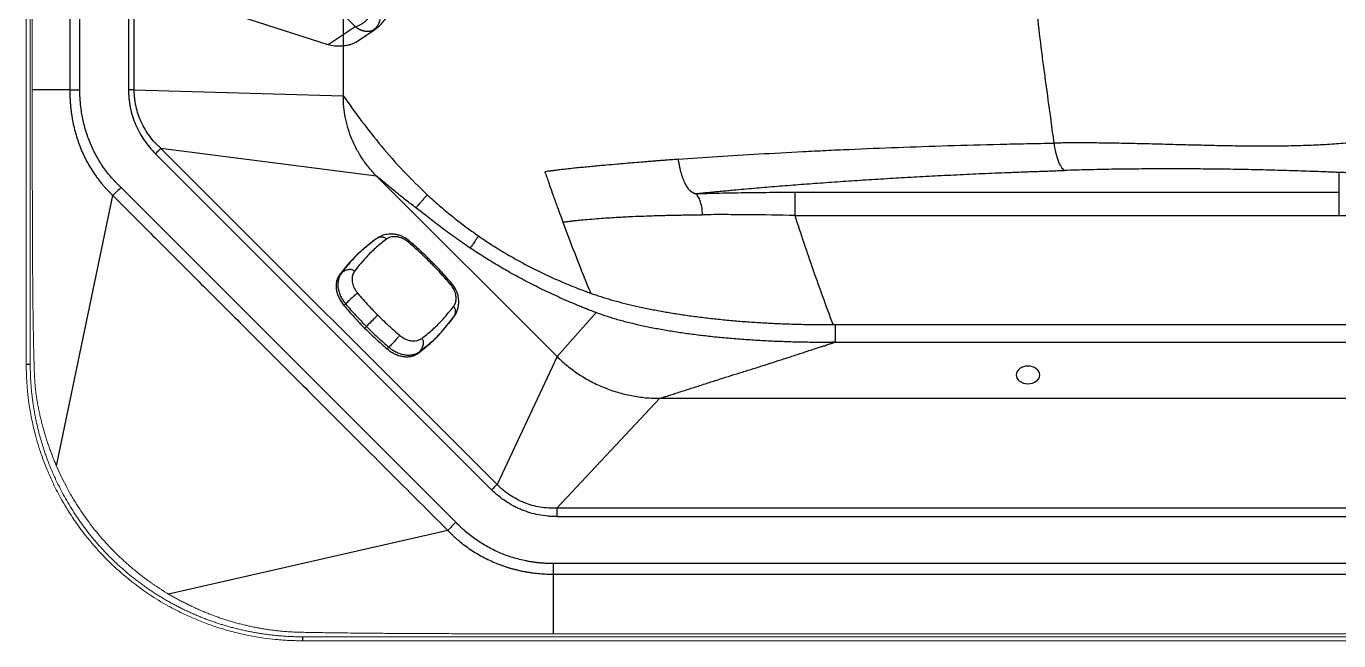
# Model space of a CAD drawing. Header units: inches. Extents: x -1 to 81, y -22 to 129.
# Drawn here: x -0.5 to 27.43, y 0 to 13.08 of the extents above; entities that cross this region are included whole.
import ezdxf

# ---------------------------------------------------------------- set-up
doc = ezdxf.new("R2010")
doc.units = ezdxf.units.IN
doc.header["$MEASUREMENT"] = 0
doc.layers.add('1', color=4, linetype='Continuous')
doc.layers.add('BDIM_CYAN', color=4, linetype='Continuous')

# ---------------------------------------------------------------- blocks, each defined once
blk = doc.blocks.new('sp4')
at = {"layer": 'BDIM_CYAN'}
for p, q in [((-111.519, 16.765), (-111.554, 16.734)), ((-111.513, 16.767), (-111.518, 16.763)), ((-111.259, 16.973), (-111.515, 16.768)), ((-111.503, 16.776), (-111.513, 16.767)), ((-111.3, 16.943), (-111.395, 16.865)), ((-111.998, 16.245), (-112.033, 16.214)), ((-111.952, 15.566), (-111.943, 15.555)), ((-111.908, 15.59), (-111.943, 15.555)), ((-111.466, 15.109), (-111.5, 15.075)), ((-109.809, 15.057), (-109.602, 15.315)), ((-109.714, 15.175), (-109.633, 15.274)), ((-109.839, 15.023), (-109.809, 15.057)), ((-110.986, 14.667), (-111.021, 14.631)), ((-111.021, 14.631), (-111.01, 14.623)), ((-110.331, 14.576), (-110.362, 14.541))]:
    blk.add_line(p, q, dxfattribs=at)
for points, knots in [([(-110.554, 16.93), (-110.594, 16.961), (-110.656, 17.006), (-110.75, 17.046), (-110.829, 17.069), (-110.92, 17.08), (-111.026, 17.073), (-111.145, 17.043), (-111.219, 16.998), (-111.259, 16.973)], [0, 0, 0, 0, 0.1956, 0.29549, 0.399722, 0.51973, 0.657908, 0.816947, 1, 1, 1, 1]), ([(-111.518, 16.763), (-111.53, 16.753), (-111.628, 16.674), (-111.792, 16.503), (-111.929, 16.331), (-111.998, 16.245)], [0, 0, 0, 0, 0.067495, 0.533752, 1, 1, 1, 1]), ([(-111.039, 16.967), (-111.11, 16.911), (-111.252, 16.8), (-111.484, 16.579), (-111.629, 16.399), (-111.718, 16.288)], [0, 0, 0, 0, 0.280017, 0.560061, 1, 1, 1, 1]), ([(-111.039, 16.967), (-111.046, 16.974), (-111.061, 16.989), (-111.09, 17.003), (-111.123, 17.011), (-111.174, 17.011), (-111.237, 16.991), (-111.278, 16.959), (-111.3, 16.943)], [0, 0, 0, 0, 0.075054, 0.162074, 0.266824, 0.391217, 0.685963, 1, 1, 1, 1]), ([(-110.57, 16.901), (-110.598, 16.923), (-110.655, 16.966), (-110.751, 17.006), (-110.852, 17.025), (-110.955, 17.016), (-111.011, 16.983), (-111.039, 16.967)], [0, 0, 0, 0, 0.1866606, 0.3733738, 0.5600009, 0.7800108, 1, 1, 1, 1]), ([(-110.57, 16.901), (-110.566, 16.907), (-110.557, 16.919), (-110.552, 16.928), (-110.553, 16.929), (-110.554, 16.93)], [0, 0, 0, 0, 0.30036, 0.64865, 1, 1, 1, 1]), ([(-110.103, 16.471), (-110.188, 16.554), (-110.339, 16.702), (-110.499, 16.841), (-110.57, 16.901)], [0, 0, 0, 0, 0.559986, 1, 1, 1, 1]), ([(-110.08, 16.494), (-110.157, 16.57), (-110.31, 16.72), (-110.472, 16.86), (-110.554, 16.93)], [0, 0, 0, 0, 0.499989, 1, 1, 1, 1]), ([(-111.567, 16.721), (-111.575, 16.714), (-111.668, 16.638), (-111.828, 16.471), (-111.965, 16.299), (-112.034, 16.213)], [0, 0, 0, 0, 0.04453, 0.522255, 1, 1, 1, 1]), ([(-110.103, 16.471), (-110.098, 16.476), (-110.088, 16.487), (-110.081, 16.494), (-110.081, 16.494), (-110.081, 16.494)], [0, 0, 0, 0, 0.302725, 0.653765, 1, 1, 1, 1]), ([(-109.645, 16.02), (-109.715, 16.102), (-109.855, 16.264), (-110.005, 16.418), (-110.08, 16.494)], [0, 0, 0, 0, 0.500011, 1, 1, 1, 1]), ([(-112.034, 16.213), (-112.048, 16.192), (-112.075, 16.149), (-112.1, 16.074), (-112.111, 15.993), (-112.108, 15.907), (-112.089, 15.818), (-112.056, 15.731), (-112.011, 15.645), (-111.972, 15.592), (-111.952, 15.566)], [0, 0, 0, 0, 0.125117, 0.250217, 0.375217, 0.500028, 0.624818, 0.749795, 0.874889, 1, 1, 1, 1]), ([(-111.998, 16.245), (-112.012, 16.223), (-112.04, 16.18), (-112.064, 16.104), (-112.075, 16.021), (-112.07, 15.934), (-112.05, 15.844), (-112.016, 15.755), (-111.969, 15.669), (-111.928, 15.617), (-111.908, 15.59)], [0, 0, 0, 0, 0.125614, 0.249921, 0.374322, 0.500224, 0.626008, 0.750296, 0.874495, 1, 1, 1, 1]), ([(-111.718, 16.288), (-111.726, 16.294), (-111.744, 16.307), (-111.776, 16.318), (-111.812, 16.322), (-111.867, 16.318), (-111.934, 16.294), (-111.976, 16.262), (-111.998, 16.245)], [0, 0, 0, 0, 0.075054, 0.162074, 0.266825, 0.391217, 0.685963, 1, 1, 1, 1]), ([(-111.718, 16.288), (-111.732, 16.265), (-111.761, 16.217), (-111.775, 16.129), (-111.766, 16.029), (-111.728, 15.92), (-111.678, 15.852), (-111.653, 15.819)], [0, 0, 0, 0, 0.1868454, 0.373701, 0.5604087, 0.7802215, 1, 1, 1, 1]), ([(-109.674, 16.004), (-109.751, 16.094), (-109.889, 16.254), (-110.038, 16.405), (-110.103, 16.471)], [0, 0, 0, 0, 0.559986, 1, 1, 1, 1]), ([(-109.674, 16.004), (-109.668, 16.008), (-109.656, 16.017), (-109.647, 16.022), (-109.646, 16.021), (-109.645, 16.02)], [0, 0, 0, 0, 0.300309, 0.648555, 1, 1, 1, 1]), ([(-109.609, 15.534), (-109.595, 15.558), (-109.566, 15.605), (-109.552, 15.694), (-109.561, 15.794), (-109.599, 15.902), (-109.649, 15.97), (-109.674, 16.004)], [0, 0, 0, 0, 0.186845, 0.373701, 0.560409, 0.780222, 1, 1, 1, 1]), ([(-109.602, 15.315), (-109.587, 15.339), (-109.555, 15.387), (-109.523, 15.469), (-109.502, 15.556), (-109.497, 15.649), (-109.507, 15.745), (-109.536, 15.841), (-109.58, 15.936), (-109.623, 15.992), (-109.645, 16.02)], [0, 0, 0, 0, 0.112495, 0.228159, 0.347147, 0.470402, 0.598132, 0.728352, 0.861827, 1, 1, 1, 1]), ([(-111.653, 15.819), (-111.66, 15.813), (-111.674, 15.803), (-111.702, 15.78), (-111.733, 15.752), (-111.783, 15.708), (-111.845, 15.651), (-111.886, 15.611), (-111.908, 15.59)], [0, 0, 0, 0, 0.075049, 0.162076, 0.266841, 0.391246, 0.685996, 1, 1, 1, 1]), ([(-111.653, 15.819), (-111.576, 15.729), (-111.437, 15.569), (-111.289, 15.418), (-111.224, 15.351)], [0, 0, 0, 0, 0.559986, 1, 1, 1, 1]), ([(-111.943, 15.555), (-111.872, 15.473), (-111.73, 15.308), (-111.578, 15.151), (-111.502, 15.073)], [0, 0, 0, 0, 0.499999, 1, 1, 1, 1]), ([(-110.287, 14.856), (-110.217, 14.912), (-110.075, 15.023), (-109.843, 15.244), (-109.697, 15.424), (-109.609, 15.534)], [0, 0, 0, 0, 0.280017, 0.560061, 1, 1, 1, 1]), ([(-109.633, 15.274), (-109.616, 15.295), (-109.584, 15.337), (-109.565, 15.4), (-109.565, 15.451), (-109.572, 15.484), (-109.587, 15.512), (-109.602, 15.527), (-109.609, 15.534)], [0, 0, 0, 0, 0.3139674, 0.6087214, 0.7331403, 0.8379208, 0.9249567, 1, 1, 1, 1]), ([(-111.224, 15.351), (-111.23, 15.345), (-111.242, 15.333), (-111.268, 15.307), (-111.297, 15.278), (-111.344, 15.231), (-111.404, 15.171), (-111.445, 15.13), (-111.466, 15.109)], [0, 0, 0, 0, 0.075048, 0.162077, 0.266843, 0.39125, 0.686, 1, 1, 1, 1]), ([(-111.224, 15.351), (-111.139, 15.268), (-110.988, 15.12), (-110.828, 14.982), (-110.757, 14.921)], [0, 0, 0, 0, 0.559986, 1, 1, 1, 1]), ([(-111.502, 15.073), (-111.424, 14.997), (-111.268, 14.845), (-111.103, 14.703), (-111.021, 14.631)], [0, 0, 0, 0, 0.500001, 1, 1, 1, 1]), ([(-110.757, 14.921), (-110.762, 14.915), (-110.773, 14.901), (-110.796, 14.873), (-110.823, 14.841), (-110.867, 14.792), (-110.924, 14.73), (-110.965, 14.688), (-110.986, 14.667)], [0, 0, 0, 0, 0.075048, 0.162077, 0.266845, 0.391253, 0.686004, 1, 1, 1, 1]), ([(-110.757, 14.921), (-110.729, 14.9), (-110.671, 14.857), (-110.576, 14.817), (-110.474, 14.798), (-110.372, 14.807), (-110.316, 14.84), (-110.287, 14.856)], [0, 0, 0, 0, 0.186661, 0.373374, 0.560001, 0.780011, 1, 1, 1, 1]), ([(-110.363, 14.54), (-110.277, 14.609), (-110.104, 14.746), (-109.937, 14.906), (-109.861, 14.999), (-109.854, 15.007)], [0, 0, 0, 0, 0.477462, 0.954902, 1, 1, 1, 1]), ([(-110.331, 14.576), (-110.245, 14.645), (-110.073, 14.782), (-109.901, 14.947), (-109.821, 15.045), (-109.81, 15.059)], [0, 0, 0, 0, 0.463786, 0.92758, 1, 1, 1, 1]), ([(-110.287, 14.856), (-110.281, 14.848), (-110.269, 14.83), (-110.258, 14.798), (-110.254, 14.762), (-110.258, 14.707), (-110.282, 14.64), (-110.314, 14.598), (-110.331, 14.576)], [0, 0, 0, 0, 0.075043, 0.162079, 0.26686, 0.391279, 0.686033, 1, 1, 1, 1]), ([(-111.01, 14.623), (-110.984, 14.603), (-110.931, 14.563), (-110.845, 14.518), (-110.757, 14.485), (-110.669, 14.467), (-110.583, 14.463), (-110.502, 14.474), (-110.427, 14.499), (-110.384, 14.526), (-110.363, 14.54)], [0, 0, 0, 0, 0.125112, 0.250206, 0.375182, 0.499972, 0.624783, 0.749783, 0.874883, 1, 1, 1, 1]), ([(-110.986, 14.667), (-110.959, 14.646), (-110.907, 14.605), (-110.82, 14.558), (-110.732, 14.524), (-110.642, 14.504), (-110.555, 14.499), (-110.472, 14.51), (-110.396, 14.534), (-110.353, 14.562), (-110.331, 14.576)], [0, 0, 0, 0, 0.1255049, 0.2497039, 0.3739919, 0.4997761, 0.6256777, 0.7500786, 0.8743863, 1, 1, 1, 1])]:
    blk.add_open_spline(points, degree=3, knots=knots, dxfattribs=at)
for points in [[(-111.908, 15.59), (-111.837, 15.508), (-111.694, 15.343), (-111.542, 15.187), (-111.466, 15.109)], [(-111.466, 15.109), (-111.388, 15.033), (-111.232, 14.88), (-111.068, 14.738), (-110.986, 14.667)]]:
    blk.add_open_spline(points, degree=3, dxfattribs=at)
blk = doc.blocks.new('2020 HS PILLOW')
at = {"layer": '1', "color": 2}
for p, q in [((6.718, -0.447), (6.684, -0.383)), ((6.965, -0.807), (6.685, -0.383)), ((7, -1.374), (6.635, -0.82)), ((6.358, -3.456), (7.012, -1.404))]:
    blk.add_line(p, q, dxfattribs=at)
at = {"layer": '1', "color": 2, "flags": 128}
for points in [[(6.635, -0.82), (6.49, -0.963), (6.377, -1.076)], [(7.013, -0.916), (7.011, -0.909), (7.001, -0.884)]]:
    blk.add_lwpolyline(points, dxfattribs=at)
at = {"layer": '1', "color": 2}
blk.add_arc((6.982, -1.398), 0.0302, 349.0452, 54.1848, dxfattribs=at)
for points, knots in [([(6.312, -0.282), (6.316, -0.281), (6.324, -0.28), (6.335, -0.279), (6.346, -0.278), (6.357, -0.278), (6.367, -0.278), (6.384, -0.278), (6.407, -0.278), (6.446, -0.282), (6.492, -0.29), (6.531, -0.302), (6.557, -0.313), (6.572, -0.32), (6.588, -0.327), (6.603, -0.336), (6.618, -0.345), (6.634, -0.356), (6.649, -0.368), (6.664, -0.381), (6.678, -0.396), (6.692, -0.412), (6.706, -0.429), (6.714, -0.441), (6.718, -0.447)], [0, 0, 0, 0, 0.023632, 0.046369, 0.068221, 0.089195, 0.1093, 0.128542, 0.191011, 0.249492, 0.36685, 0.47887, 0.513551, 0.54976, 0.58751, 0.626815, 0.667692, 0.71016, 0.75424, 0.799965, 0.847379, 0.896515, 0.947387, 1, 1, 1, 1]), ([(6.684, -0.385), (6.669, -0.362), (6.632, -0.309), (6.557, -0.24), (6.483, -0.182), (6.432, -0.16), (6.415, -0.152)], [0, 0, 0, 0, 0.230526, 0.532154, 0.843989, 1, 1, 1, 1]), ([(6.635, -0.82), (6.626, -0.783), (6.612, -0.744), (6.581, -0.686), (6.569, -0.667), (6.543, -0.63), (6.528, -0.612), (6.496, -0.578), (6.479, -0.562), (6.444, -0.532), (6.426, -0.519), (6.37, -0.483), (6.331, -0.465), (6.295, -0.454)], [0, 0, 0, 0, 0.25, 0.25, 0.375, 0.375, 0.5, 0.5, 0.625, 0.625, 0.75, 0.75, 1, 1, 1, 1]), ([(6.718, -0.447), (6.719, -0.451), (6.722, -0.458), (6.725, -0.469), (6.728, -0.48), (6.731, -0.491), (6.733, -0.502), (6.735, -0.513), (6.737, -0.525), (6.738, -0.536), (6.738, -0.548), (6.739, -0.56), (6.738, -0.572), (6.738, -0.584), (6.737, -0.596), (6.735, -0.608), (6.733, -0.62), (6.731, -0.632), (6.728, -0.645), (6.724, -0.657), (6.72, -0.67), (6.716, -0.682), (6.711, -0.695), (6.706, -0.707), (6.7, -0.72), (6.693, -0.732), (6.687, -0.745), (6.679, -0.757), (6.671, -0.77), (6.663, -0.782), (6.654, -0.795), (6.645, -0.807), (6.638, -0.816), (6.635, -0.82)], [0, 0, 0, 0, 0.029325, 0.058829, 0.088513, 0.118379, 0.148429, 0.178665, 0.209089, 0.239703, 0.270509, 0.301508, 0.332702, 0.364093, 0.395683, 0.427473, 0.459465, 0.49166, 0.52406, 0.556667, 0.589482, 0.622506, 0.655742, 0.689189, 0.722851, 0.756728, 0.790821, 0.825132, 0.859663, 0.894413, 0.929386, 0.964581, 1, 1, 1, 1]), ([(7.001, -0.884), (6.994, -0.862), (6.985, -0.835), (6.966, -0.811), (6.964, -0.808)], [0, 0, 0, 0, 0.858498, 1, 1, 1, 1]), ([(7.012, -1.404), (7.024, -1.355), (7.05, -1.258), (7.046, -1.159), (7.043, -1.109)], [0, 0, 0, 0, 0.497537, 1, 1, 1, 1]), ([(7.043, -1.109), (7.04, -1.071), (7.032, -0.996), (7.019, -0.943), (7.013, -0.916)], [0, 0, 0, 0, 0.49633, 1, 1, 1, 1])]:
    blk.add_open_spline(points, degree=3, knots=knots, dxfattribs=at)
blk = doc.blocks.new('2026 PACE')
at = {"layer": '1', "color": 3, "linetype": 'Continuous', "lineweight": 18}
for p, q in [((0, 5.882), (0, 75.87)), ((0.085, 70.024), (0.085, 11.728)), ((0.125, 11.728), (0.125, 70.024)), ((75.87, 0), (5.882, 0)), ((49.799, 0.148), (11.22, 0.148)), ((11.22, 0.085), (49.799, 0.085))]:
    blk.add_line(p, q, dxfattribs=at)
at = {"layer": '1', "color": 3, "linetype": 'Continuous', "lineweight": 25}
for p, q in [((0.926, 70.024), (0.926, 11.728)), ((1.141, 11.728), (1.141, 70.024)), ((2.176, 27.166), (2.176, 11.726)), ((2.298, 11.726), (2.298, 27.166)), ((6.747, 15.541), (6.747, 11.599)), ((2.298, 11.726), (6.747, 11.599)), ((21.873, 10.592), (21.866, 10.644)), ((2.75, 10.365), (9.903, 3.212)), ((7.454, 9.892), (2.866, 10.481)), ((10.019, 3.327), (2.866, 10.481)), ((7.454, 9.892), (11.294, 6.052)), ((27.929, 9.967), (27.929, 9.547)), ((9.139, 2.527), (2.02, 9.647)), ((16.36, 9.049), (16.36, 9.547)), ((16.36, 9.547), (27.929, 9.547)), ((0.642, 3.722), (1.843, 9.477)), ((16.36, 9.049), (27.929, 9.049)), ((12.127, 6.984), (11.294, 6.052)), ((17.213, 6.728), (28.526, 6.728)), ((17.213, 6.355), (28.526, 6.355)), ((0.085, 5.882), (0, 5.882)), ((11.294, 6.052), (10.019, 3.327)), ((11.289, 2.823), (13.484, 5.16)), ((13.484, 5.16), (30.25, 5.16)), ((30.25, 2.823), (11.289, 2.823)), ((11.289, 2.643), (30.25, 2.643)), ((8.971, 2.348), (3.029, 0.993)), ((49.799, 1.642), (11.22, 1.642)), ((11.22, 1.417), (49.799, 1.417)), ((5.882, 0), (5.882, 0.085))]:
    blk.add_line(p, q, dxfattribs=at)
at = {"layer": '1', "color": 1, "extrusion": (0, 0, -1)}
blk.add_ellipse((21.315, 5.657), major_axis=(0.25, 0), ratio=0.752466, dxfattribs=at)
at = {"layer": '1', "color": 3, "linetype": 'Continuous', "lineweight": 25}
for points, knots in [([(21.866, 10.644), (21.844, 10.807), (21.788, 11.22), (21.723, 11.695), (21.672, 12.068), (21.647, 12.255), (21.622, 12.442), (21.574, 12.82), (21.51, 13.399), (21.442, 14.189), (21.4, 14.859), (21.376, 15.401), (21.36, 15.809), (21.345, 16.217), (21.318, 17.034), (21.29, 18.264), (21.277, 19.909), (21.29, 21.555), (21.319, 22.786), (21.346, 23.604), (21.36, 24.013), (21.38, 24.42), (21.403, 24.824), (21.432, 25.225), (21.464, 25.622), (21.501, 26.015), (21.535, 26.338), (21.565, 26.594), (21.588, 26.785), (21.613, 26.973), (21.638, 27.161), (21.663, 27.348), (21.689, 27.535), (21.715, 27.723), (21.748, 27.972), (21.791, 28.284), (21.859, 28.783), (21.953, 29.469), (22.029, 30.03), (22.072, 30.342)], [0.198206, 0.198206, 0.198206, 0.198206, 0.21875, 0.25, 0.2578125, 0.265625, 0.2734375, 0.28125, 0.3125, 0.34375, 0.375, 0.390625, 0.40625, 0.421875, 0.4375, 0.5, 0.5625, 0.625, 0.6875, 0.703125, 0.71875, 0.734375, 0.75, 0.765625, 0.78125, 0.796875, 0.8125, 0.8203125, 0.828125, 0.8359375, 0.84375, 0.8515625, 0.859375, 0.8671875, 0.875, 0.890625, 0.90625, 0.9375, 0.9764647, 0.9764647, 0.9764647, 0.9764647]), ([(0.926, 11.728), (0.761, 11.728), (0.61, 11.728), (0.341, 11.728), (0.224, 11.728), (0.125, 11.728)], [0, 0, 0, 0, 0.5, 0.5, 1, 1, 1, 1]), ([(0.926, 11.728), (0.926, 11.715), (0.926, 11.691), (0.927, 11.654), (0.928, 11.617), (0.929, 11.581), (0.93, 11.545), (0.932, 11.51), (0.935, 11.474), (0.937, 11.44), (0.94, 11.405), (0.943, 11.371), (0.947, 11.338), (0.951, 11.304), (0.955, 11.271), (0.959, 11.239), (0.964, 11.206), (0.969, 11.174), (0.974, 11.143), (0.986, 11.069), (1.009, 10.955), (1.048, 10.803), (1.093, 10.654), (1.164, 10.459), (1.272, 10.223), (1.405, 9.998), (1.526, 9.828), (1.606, 9.729), (1.668, 9.657), (1.711, 9.61), (1.754, 9.564), (1.798, 9.52), (1.828, 9.491), (1.842, 9.477)], [0, 0, 0, 0, 0.014893, 0.029647, 0.044263, 0.058743, 0.073088, 0.087298, 0.101374, 0.115318, 0.129129, 0.142809, 0.156359, 0.169778, 0.183068, 0.19623, 0.209263, 0.222168, 0.234947, 0.247599, 0.311618, 0.374571, 0.436532, 0.4976, 0.623956, 0.747549, 0.811011, 0.874135, 0.90003, 0.925544, 0.950698, 0.97551, 1, 1, 1, 1]), ([(0.926, 11.728), (0.936, 11.728), (0.949, 11.728), (0.979, 11.728), (0.996, 11.728), (1.035, 11.728), (1.056, 11.728), (1.098, 11.728), (1.12, 11.728), (1.141, 11.728)], [0, 0, 0, 0, 0.25, 0.25, 0.5, 0.5, 0.75, 0.75, 1, 1, 1, 1]), ([(2.02, 9.647), (2.012, 9.654), (1.997, 9.668), (1.975, 9.689), (1.953, 9.71), (1.931, 9.733), (1.909, 9.755), (1.887, 9.778), (1.866, 9.801), (1.844, 9.825), (1.798, 9.878), (1.73, 9.96), (1.644, 10.075), (1.564, 10.195), (1.491, 10.32), (1.424, 10.45), (1.364, 10.584), (1.311, 10.721), (1.265, 10.86), (1.226, 11.002), (1.2, 11.118), (1.184, 11.209), (1.174, 11.273), (1.165, 11.338), (1.157, 11.402), (1.151, 11.467), (1.146, 11.532), (1.143, 11.597), (1.141, 11.662), (1.141, 11.706), (1.141, 11.728)], [0, 0, 0, 0, 0.01314, 0.026367, 0.039683, 0.05309, 0.066591, 0.080186, 0.093878, 0.10767, 0.121562, 0.183903, 0.245293, 0.307088, 0.369645, 0.432251, 0.495359, 0.558713, 0.622028, 0.684726, 0.747894, 0.775861, 0.803808, 0.83175, 0.859699, 0.887667, 0.915669, 0.943717, 0.971823, 1, 1, 1, 1]), ([(2.298, 11.726), (2.279, 11.726), (2.259, 11.726), (2.219, 11.726), (2.197, 11.726), (2.176, 11.726)], [0, 0, 0, 0, 0.5, 0.5, 1, 1, 1, 1]), ([(2.176, 11.726), (2.176, 11.663), (2.179, 11.6), (2.189, 11.505), (2.193, 11.474), (2.203, 11.411), (2.208, 11.38), (2.24, 11.225), (2.278, 11.105), (2.351, 10.931), (2.379, 10.874), (2.44, 10.763), (2.473, 10.709), (2.58, 10.552), (2.66, 10.455), (2.75, 10.365)], [0, 0, 0, 0, 0.125, 0.125, 0.1875, 0.1875, 0.25, 0.25, 0.5, 0.5, 0.625, 0.625, 0.75, 0.75, 1, 1, 1, 1]), ([(2.866, 10.481), (2.863, 10.483), (2.86, 10.485), (2.855, 10.49), (2.846, 10.498), (2.827, 10.515), (2.811, 10.53), (2.78, 10.561), (2.759, 10.582), (2.7, 10.647), (2.662, 10.692), (2.592, 10.786), (2.559, 10.835), (2.499, 10.937), (2.471, 10.989), (2.398, 11.149), (2.361, 11.259), (2.33, 11.403), (2.324, 11.431), (2.315, 11.49), (2.311, 11.519), (2.304, 11.578), (2.302, 11.608), (2.299, 11.652), (2.298, 11.674), (2.298, 11.7), (2.298, 11.711), (2.298, 11.719), (2.298, 11.722), (2.298, 11.726)], [0, 0, 0, 0, 0.007813, 0.007813, 0.015625, 0.03125, 0.0625, 0.0625, 0.125, 0.125, 0.25, 0.25, 0.375, 0.375, 0.5, 0.5, 0.75, 0.75, 0.8125, 0.8125, 0.875, 0.875, 0.9375, 0.9375, 0.96875, 0.984375, 0.992187, 0.992187, 1, 1, 1, 1]), ([(7.454, 9.892), (7.397, 9.948), (7.344, 10.007), (7.243, 10.13), (7.196, 10.194), (7.109, 10.325), (7.068, 10.393), (6.994, 10.531), (6.961, 10.602), (6.901, 10.747), (6.874, 10.821), (6.828, 10.972), (6.809, 11.048), (6.778, 11.203), (6.767, 11.281), (6.751, 11.439), (6.747, 11.519), (6.747, 11.599)], [0, 0, 0, 0, 0.125, 0.125, 0.25, 0.25, 0.375, 0.375, 0.5, 0.5, 0.625, 0.625, 0.75, 0.75, 0.875, 0.875, 1, 1, 1, 1]), ([(28.59, 10.643), (28.581, 10.641), (28.563, 10.639), (28.536, 10.636), (28.509, 10.633), (28.481, 10.629), (28.453, 10.626), (28.425, 10.623), (28.396, 10.62), (28.368, 10.617), (28.339, 10.614), (28.31, 10.611), (28.28, 10.608), (28.202, 10.6), (28.072, 10.588), (27.885, 10.574), (27.69, 10.561), (27.492, 10.551), (27.286, 10.542), (27.008, 10.533), (26.651, 10.526), (26.29, 10.525), (25.998, 10.527), (25.704, 10.53), (25.336, 10.537), (24.967, 10.546), (24.675, 10.553), (24.379, 10.561), (24.016, 10.571), (23.651, 10.58), (23.363, 10.586), (23.144, 10.59), (22.931, 10.594), (22.748, 10.595), (22.596, 10.596), (22.471, 10.597), (22.349, 10.597), (22.227, 10.596), (22.108, 10.596), (21.99, 10.594), (21.912, 10.593), (21.874, 10.592)], [0, 0, 0, 0, 0.005222, 0.010447, 0.015673, 0.020902, 0.026132, 0.031365, 0.036599, 0.041836, 0.047074, 0.052315, 0.057557, 0.062802, 0.093624, 0.125149, 0.155831, 0.187867, 0.218241, 0.250699, 0.313026, 0.375378, 0.406685, 0.438118, 0.500757, 0.563024, 0.594738, 0.625138, 0.689008, 0.749488, 0.781712, 0.813319, 0.844306, 0.874668, 0.893089, 0.911339, 0.929417, 0.947322, 0.965054, 0.982614, 1, 1, 1, 1]), ([(2.866, 10.481), (2.85, 10.465), (2.831, 10.446), (2.792, 10.407), (2.771, 10.386), (2.75, 10.365)], [0, 0, 0, 0, 0.5, 0.5, 1, 1, 1, 1]), ([(13.877, 10.248), (14.148, 10.268), (14.426, 10.287), (14.999, 10.325), (15.293, 10.344), (15.897, 10.379), (16.208, 10.396), (16.688, 10.421), (16.85, 10.429), (17.096, 10.441), (17.179, 10.445), (17.346, 10.453), (17.43, 10.456), (17.851, 10.475), (18.194, 10.489), (18.893, 10.515), (19.25, 10.527), (19.976, 10.549), (20.345, 10.56), (20.911, 10.573), (21.101, 10.577), (21.485, 10.585), (21.678, 10.589), (21.874, 10.592)], [0, 0, 0, 0, 0.125, 0.125, 0.25, 0.25, 0.375, 0.375, 0.4375, 0.4375, 0.46875, 0.46875, 0.5, 0.5, 0.625, 0.625, 0.75, 0.75, 0.875, 0.875, 0.9375, 0.9375, 1, 1, 1, 1]), ([(13.877, 10.248), (13.857, 10.246), (13.816, 10.243), (13.753, 10.238), (13.684, 10.233), (13.611, 10.227), (13.534, 10.222), (13.453, 10.215), (13.367, 10.209), (13.277, 10.201), (13.183, 10.194), (13.055, 10.183), (12.895, 10.17), (12.731, 10.156), (12.543, 10.14), (12.374, 10.125), (12.199, 10.11), (12.061, 10.097), (11.923, 10.083), (11.785, 10.07), (11.643, 10.055), (11.512, 10.04), (11.408, 10.029), (11.325, 10.019), (11.251, 10.01), (11.174, 10.001), (11.102, 9.992), (11.057, 9.987), (11.036, 9.984)], [0, 0, 0, 0, 0.018066, 0.037689, 0.058835, 0.081482, 0.105622, 0.13124, 0.158328, 0.186896, 0.216949, 0.248475, 0.310477, 0.372989, 0.411614, 0.497785, 0.545519, 0.594557, 0.644867, 0.696418, 0.749169, 0.808825, 0.85068, 0.874847, 0.909592, 0.942026, 0.972157, 1, 1, 1, 1]), ([(14.231, 9.516), (14.229, 9.516), (14.224, 9.518), (14.216, 9.52), (14.209, 9.523), (14.202, 9.526), (14.195, 9.529), (14.188, 9.533), (14.182, 9.536), (14.175, 9.54), (14.169, 9.545), (14.162, 9.549), (14.156, 9.554), (14.151, 9.558), (14.145, 9.563), (14.139, 9.568), (14.134, 9.573), (14.129, 9.578), (14.116, 9.591), (14.096, 9.614), (14.069, 9.65), (14.045, 9.689), (14.025, 9.726), (14.009, 9.758), (13.997, 9.786), (13.985, 9.815), (13.973, 9.845), (13.962, 9.875), (13.952, 9.906), (13.942, 9.938), (13.933, 9.971), (13.924, 10.004), (13.916, 10.038), (13.908, 10.072), (13.901, 10.107), (13.894, 10.141), (13.888, 10.177), (13.882, 10.212), (13.879, 10.236), (13.877, 10.248)], [0, 0, 0, 0, 0.017242, 0.034161, 0.050757, 0.067029, 0.082978, 0.098604, 0.113907, 0.128887, 0.143544, 0.157878, 0.171889, 0.185577, 0.198943, 0.211986, 0.224706, 0.237104, 0.249179, 0.316066, 0.380078, 0.441231, 0.499542, 0.533951, 0.567912, 0.60143, 0.634511, 0.667161, 0.699387, 0.731196, 0.762594, 0.793589, 0.82419, 0.854404, 0.88424, 0.913709, 0.942818, 0.971578, 1, 1, 1, 1]), ([(29.809, 10.243), (29.683, 10.204), (29.424, 10.132), (29.014, 10.043), (28.655, 9.992), (28.413, 9.972), (28.31, 9.967), (28.272, 9.966), (28.234, 9.965), (28.187, 9.963), (28.11, 9.963), (28.034, 9.963), (27.967, 9.965), (27.938, 9.966), (27.929, 9.967)], [0, 0, 0, 0, 0.0625, 0.125, 0.1875, 0.21875, 0.2265625, 0.2304688, 0.234375, 0.2421875, 0.25, 0.265625, 0.2734375, 0.2771182, 0.2771182, 0.2771182, 0.2771182]), ([(11.036, 9.984), (11.048, 9.949), (11.073, 9.875), (11.115, 9.754), (11.162, 9.62), (11.208, 9.489), (11.247, 9.381), (11.273, 9.31), (11.285, 9.274), (11.29, 9.263)], [0, 0, 0, 0, 0.143387, 0.31019, 0.50006, 0.702944, 0.853814, 0.952808, 1, 1, 1, 1]), ([(14.231, 9.516), (14.252, 9.518), (14.293, 9.522), (14.356, 9.528), (14.418, 9.534), (14.481, 9.541), (14.544, 9.547), (14.607, 9.553), (14.671, 9.559), (14.734, 9.565), (14.798, 9.571), (14.862, 9.577), (14.926, 9.583), (14.99, 9.589), (15.174, 9.606), (15.481, 9.633), (15.922, 9.671), (16.374, 9.707), (16.839, 9.742), (17.316, 9.776), (17.807, 9.808), (18.307, 9.839), (18.819, 9.869), (19.339, 9.897), (19.782, 9.919), (20.14, 9.936), (20.412, 9.948), (20.686, 9.959), (20.916, 9.968), (21.102, 9.976), (21.242, 9.981), (21.383, 9.986), (21.525, 9.991), (21.667, 9.996), (21.809, 10.001), (21.951, 10.006), (22.047, 10.009), (22.094, 10.01)], [0, 0, 0, 0, 0.009727, 0.019438, 0.029133, 0.038811, 0.048474, 0.058121, 0.067753, 0.077369, 0.08697, 0.096555, 0.106126, 0.115682, 0.125223, 0.187983, 0.250202, 0.313088, 0.375309, 0.438512, 0.500988, 0.564136, 0.626444, 0.689066, 0.751015, 0.782274, 0.813401, 0.844407, 0.875302, 0.890955, 0.906587, 0.922198, 0.93779, 0.953365, 0.968924, 0.984468, 1, 1, 1, 1]), ([(27.929, 9.967), (27.929, 9.967), (27.923, 9.967), (27.913, 9.967), (27.864, 9.97), (27.782, 9.973), (27.546, 9.983), (27.187, 9.996), (26.696, 10.011), (26.196, 10.024), (25.687, 10.034), (25.172, 10.04), (24.653, 10.044), (24.132, 10.044), (23.612, 10.041), (23.097, 10.035), (22.589, 10.024), (22.258, 10.015), (22.094, 10.01)], [0.2771182, 0.2771182, 0.2771182, 0.2771182, 0.2773438, 0.2792969, 0.28125, 0.296875, 0.3125, 0.375, 0.4375, 0.5, 0.5625, 0.625, 0.6875, 0.75, 0.8125, 0.875, 0.9375, 1, 1, 1, 1]), ([(2.02, 9.647), (1.989, 9.618), (1.959, 9.589), (1.899, 9.532), (1.87, 9.504), (1.843, 9.477)], [0, 0, 0, 0, 0.5, 0.5, 1, 1, 1, 1]), ([(14.231, 9.516), (14.403, 9.521), (14.576, 9.525), (14.925, 9.533), (15.101, 9.536), (15.455, 9.542), (15.634, 9.544), (15.995, 9.546), (16.176, 9.547), (16.36, 9.547)], [0, 0, 0, 0, 0.25, 0.25, 0.5, 0.5, 0.75, 0.75, 1, 1, 1, 1]), ([(14.393, 9.068), (14.39, 9.126), (14.383, 9.182), (14.364, 9.286), (14.351, 9.334), (14.322, 9.415), (14.305, 9.448), (14.269, 9.496), (14.25, 9.511), (14.231, 9.516)], [0, 0, 0, 0, 0.25, 0.25, 0.5, 0.5, 0.75, 0.75, 1, 1, 1, 1]), ([(27.929, 9.547), (27.929, 9.541), (27.929, 9.524), (27.929, 9.47), (27.929, 9.432), (27.929, 9.341), (27.929, 9.288), (27.929, 9.172), (27.929, 9.111), (27.929, 9.049)], [0, 0, 0, 0, 0.25, 0.25, 0.5, 0.5, 0.75, 0.75, 1, 1, 1, 1]), ([(1.843, 9.477), (2.127, 9.192), (2.7, 8.619), (3.565, 7.754), (4.44, 6.879), (5.326, 5.993), (6.223, 5.096), (7.131, 4.188), (8.048, 3.271), (8.662, 2.657), (8.971, 2.348)], [0, 0, 0, 0, 0.119909, 0.241189, 0.363918, 0.48818, 0.614035, 0.741389, 0.870097, 1, 1, 1, 1]), ([(8.534, 9.493), (8.576, 9.454), (8.66, 9.378), (8.788, 9.265), (8.92, 9.153), (9.099, 9.005), (9.331, 8.825), (9.526, 8.684), (9.625, 8.616)], [0, 0, 0, 0, 0.125, 0.25, 0.375, 0.5, 0.75, 1, 1, 1, 1]), ([(11.29, 9.263), (11.301, 9.231), (11.324, 9.169), (11.357, 9.079), (11.388, 8.993), (11.409, 8.937), (11.419, 8.91)], [0, 0, 0, 0, 0.270301, 0.527057, 0.770323, 1, 1, 1, 1]), ([(9.447, 8.358), (9.34, 8.429), (9.123, 8.58), (8.861, 8.776), (8.666, 8.926), (8.528, 9.032), (8.401, 9.131), (8.326, 9.188), (8.291, 9.215)], [0, 0, 0, 0, 0.25, 0.5, 0.625, 0.75, 0.875, 1, 1, 1, 1]), ([(11.419, 8.91), (11.426, 8.912), (11.442, 8.914), (11.465, 8.917), (11.489, 8.92), (11.514, 8.923), (11.541, 8.926), (11.568, 8.93), (11.596, 8.933), (11.624, 8.937), (11.654, 8.94), (11.714, 8.947), (11.823, 8.958), (11.991, 8.973), (12.182, 8.989), (12.371, 9.002), (12.539, 9.012), (12.696, 9.021), (12.874, 9.03), (13.081, 9.039), (13.299, 9.046), (13.479, 9.052), (13.612, 9.055), (13.722, 9.058), (13.827, 9.06), (13.938, 9.062), (14.049, 9.064), (14.146, 9.066), (14.223, 9.066), (14.28, 9.067), (14.336, 9.068), (14.374, 9.068), (14.393, 9.068)], [0, 0, 0, 0, 0.011429, 0.023115, 0.035056, 0.047251, 0.059699, 0.072401, 0.085355, 0.09856, 0.112016, 0.125723, 0.178637, 0.251262, 0.329084, 0.396741, 0.454399, 0.502132, 0.553104, 0.626374, 0.696969, 0.750213, 0.785338, 0.812307, 0.844726, 0.874768, 0.905462, 0.937498, 0.954875, 0.968795, 0.984362, 1, 1, 1, 1]), ([(16.36, 9.049), (16.021, 9.058), (15.688, 9.064), (15.196, 9.069), (15.034, 9.069), (14.711, 9.07), (14.552, 9.069), (14.393, 9.068)], [0, 0, 0, 0, 0.5, 0.5, 0.75, 0.75, 1, 1, 1, 1]), ([(17.17, 6.728), (17.098, 6.92), (17.027, 7.113), (16.887, 7.498), (16.818, 7.691), (16.616, 8.271), (16.486, 8.659), (16.36, 9.049)], [0, 0, 0, 0, 0.25, 0.25, 0.5, 0.5, 1, 1, 1, 1]), ([(27.929, 9.049), (27.943, 9.049), (27.971, 9.049), (28.012, 9.049), (28.055, 9.05), (28.097, 9.051), (28.14, 9.053), (28.184, 9.054), (28.245, 9.057), (28.325, 9.062), (28.424, 9.069), (28.491, 9.074), (28.526, 9.077)], [0, 0, 0, 0, 0.0692202, 0.1391681, 0.2098475, 0.281262, 0.3534152, 0.4263107, 0.4999517, 0.6615225, 0.8281959, 1, 1, 1, 1]), ([(11.419, 8.91), (11.513, 8.657), (11.609, 8.404), (11.757, 8.027), (11.806, 7.901), (11.907, 7.65), (11.957, 7.524), (12.009, 7.399)], [0, 0, 0, 0, 0.5, 0.5, 0.75, 0.75, 1, 1, 1, 1]), ([(9.625, 8.616), (9.617, 8.604), (9.602, 8.581), (9.574, 8.541), (9.544, 8.498), (9.515, 8.456), (9.485, 8.413), (9.461, 8.378), (9.451, 8.364), (9.447, 8.358)], [0, 0, 0, 0, 0.0625, 0.125, 0.25, 0.375, 0.5, 0.75, 1, 1, 1, 1]), ([(9.625, 8.616), (9.723, 8.548), (9.922, 8.415), (10.235, 8.223), (10.561, 8.04), (10.902, 7.864), (11.257, 7.698), (11.566, 7.567), (11.789, 7.48), (11.903, 7.438), (11.96, 7.417), (11.99, 7.406), (12.003, 7.401), (12.009, 7.399)], [0, 0, 0, 0, 0.0625, 0.125, 0.1875, 0.25, 0.3125, 0.375, 0.40625, 0.421875, 0.4296875, 0.4335938, 0.4360609, 0.4360609, 0.4360609, 0.4360609]), ([(12.127, 6.984), (12.094, 6.997), (12.024, 7.023), (11.919, 7.064), (11.839, 7.097), (11.787, 7.118), (11.752, 7.132), (11.691, 7.157), (11.572, 7.208), (11.339, 7.309), (11.023, 7.456), (10.67, 7.633), (10.337, 7.812), (10.024, 7.992), (9.727, 8.174), (9.539, 8.296), (9.447, 8.358)], [0, 0, 0, 0, 0.0139531, 0.0295781, 0.0452031, 0.0491094, 0.0530156, 0.0608281, 0.0764531, 0.1077031, 0.1702031, 0.2327031, 0.2952031, 0.3577031, 0.4202031, 0.4827031, 0.4827031, 0.4827031, 0.4827031]), ([(12.009, 7.399), (12.012, 7.398), (12.048, 7.386), (12.118, 7.361), (12.258, 7.315), (12.44, 7.258), (12.673, 7.195), (12.917, 7.136), (13.173, 7.079), (13.44, 7.027), (13.718, 6.979), (14.004, 6.934), (14.3, 6.894), (14.603, 6.857), (14.913, 6.826), (15.23, 6.798), (15.552, 6.775), (15.879, 6.757), (16.209, 6.743), (16.487, 6.735), (16.71, 6.731), (16.849, 6.73), (16.947, 6.729), (17.003, 6.729), (17.045, 6.728), (17.087, 6.728), (17.121, 6.728), (17.141, 6.728), (17.147, 6.728)], [0.4360609, 0.4360609, 0.4360609, 0.4360609, 0.4375, 0.453125, 0.46875, 0.5, 0.53125, 0.5625, 0.59375, 0.625, 0.65625, 0.6875, 0.71875, 0.75, 0.78125, 0.8125, 0.84375, 0.875, 0.90625, 0.9375, 0.953125, 0.96875, 0.9765625, 0.9804688, 0.984375, 0.9882812, 0.9921875, 0.9938829, 0.9938829, 0.9938829, 0.9938829]), ([(17.213, 6.355), (17.205, 6.355), (17.194, 6.354), (17.179, 6.354), (17.168, 6.353), (17.157, 6.353), (17.141, 6.352), (17.115, 6.351), (17.078, 6.349), (17.032, 6.348), (16.987, 6.349), (16.927, 6.349), (16.822, 6.35), (16.672, 6.351), (16.432, 6.355), (16.135, 6.364), (15.783, 6.378), (15.436, 6.398), (15.098, 6.423), (14.767, 6.452), (14.446, 6.486), (14.135, 6.525), (13.834, 6.568), (13.544, 6.616), (13.264, 6.669), (12.995, 6.727), (12.736, 6.79), (12.488, 6.86), (12.286, 6.926), (12.169, 6.969), (12.127, 6.984)], [0.4827031, 0.4827031, 0.4827031, 0.4827031, 0.4846563, 0.4856328, 0.4866094, 0.4875859, 0.4885625, 0.4905156, 0.4944219, 0.4983281, 0.5022344, 0.5061406, 0.5139531, 0.5295781, 0.5452031, 0.5764531, 0.6077031, 0.6389531, 0.6702031, 0.7014531, 0.7327031, 0.7639531, 0.7952031, 0.8264531, 0.8577031, 0.8889531, 0.9202031, 0.9514531, 0.9827031, 1, 1, 1, 1]), ([(17.147, 6.728), (17.148, 6.728), (17.153, 6.728), (17.16, 6.728), (17.167, 6.728), (17.17, 6.728)], [0.993882867, 0.993882867, 0.993882867, 0.993882867, 0.994140625, 0.995117188, 0.996025181, 0.996025181, 0.996025181, 0.996025181]), ([(17.17, 6.728), (17.17, 6.728), (17.174, 6.728), (17.181, 6.728), (17.195, 6.728), (17.206, 6.728), (17.213, 6.728)], [0.996025181, 0.996025181, 0.996025181, 0.996025181, 0.99609375, 0.997070312, 0.998046875, 1, 1, 1, 1]), ([(17.213, 6.728), (17.213, 6.717), (17.213, 6.693), (17.213, 6.647), (17.213, 6.591), (17.213, 6.529), (17.213, 6.455), (17.213, 6.384), (17.213, 6.359), (17.213, 6.355)], [0, 0, 0, 0, 0.0625, 0.125, 0.25, 0.375, 0.5, 0.75, 1, 1, 1, 1]), ([(13.484, 5.16), (13.508, 5.167), (13.559, 5.184), (13.637, 5.208), (13.725, 5.237), (13.83, 5.27), (13.946, 5.308), (14.065, 5.346), (14.181, 5.384), (14.297, 5.421), (14.456, 5.472), (14.65, 5.535), (14.885, 5.609), (15.079, 5.67), (15.238, 5.72), (15.397, 5.769), (15.595, 5.831), (15.829, 5.906), (16.021, 5.968), (16.174, 6.018), (16.288, 6.056), (16.403, 6.093), (16.515, 6.129), (16.631, 6.167), (16.765, 6.21), (16.885, 6.248), (16.995, 6.284), (17.074, 6.309), (17.15, 6.334), (17.194, 6.349), (17.213, 6.355)], [0, 0, 0, 0, 0.019583, 0.040417, 0.0625, 0.090694, 0.125, 0.15625, 0.1875, 0.218739, 0.25, 0.316061, 0.375, 0.4375, 0.46875, 0.5, 0.5625, 0.625, 0.6875, 0.71875, 0.75, 0.780948, 0.8125, 0.840912, 0.875, 0.920914, 0.9375, 0.963938, 0.984771, 1, 1, 1, 1]), ([(11.294, 6.052), (11.33, 6.016), (11.366, 5.981), (11.442, 5.913), (11.48, 5.881), (11.598, 5.785), (11.679, 5.725), (11.848, 5.614), (11.935, 5.563), (12.114, 5.469), (12.206, 5.426), (12.394, 5.351), (12.489, 5.317), (12.683, 5.26), (12.781, 5.236), (12.98, 5.198), (13.08, 5.184), (13.231, 5.169), (13.282, 5.166), (13.382, 5.161), (13.433, 5.16), (13.484, 5.16)], [0, 0, 0, 0, 0.0625, 0.0625, 0.125, 0.125, 0.25, 0.25, 0.375, 0.375, 0.5, 0.5, 0.625, 0.625, 0.75, 0.75, 0.875, 0.875, 0.9375, 0.9375, 1, 1, 1, 1]), ([(10.019, 3.327), (10.003, 3.311), (9.985, 3.293), (9.945, 3.254), (9.924, 3.233), (9.903, 3.212)], [0, 0, 0, 0, 0.5, 0.5, 1, 1, 1, 1]), ([(11.289, 2.643), (11.257, 2.643), (11.224, 2.643), (11.16, 2.647), (11.128, 2.649), (11.031, 2.658), (10.968, 2.667), (10.78, 2.704), (10.657, 2.74), (10.508, 2.802), (10.478, 2.815), (10.42, 2.842), (10.392, 2.856), (10.307, 2.901), (10.252, 2.934), (10.094, 3.04), (9.995, 3.12), (9.903, 3.212)], [0, 0, 0, 0, 0.0625, 0.0625, 0.125, 0.125, 0.25, 0.25, 0.5, 0.5, 0.5625, 0.5625, 0.625, 0.625, 0.75, 0.75, 1, 1, 1, 1]), ([(11.289, 2.823), (11.259, 2.821), (11.23, 2.821), (11.171, 2.821), (11.141, 2.822), (11.053, 2.828), (10.995, 2.834), (10.823, 2.863), (10.71, 2.894), (10.573, 2.948), (10.546, 2.96), (10.492, 2.984), (10.466, 2.997), (10.388, 3.038), (10.338, 3.068), (10.241, 3.133), (10.194, 3.168), (10.126, 3.225), (10.104, 3.245), (10.061, 3.285), (10.039, 3.306), (10.019, 3.327)], [0, 0, 0, 0, 0.0625, 0.0625, 0.125, 0.125, 0.25, 0.25, 0.5, 0.5, 0.5625, 0.5625, 0.625, 0.625, 0.75, 0.75, 0.875, 0.875, 0.9375, 0.9375, 1, 1, 1, 1]), ([(11.289, 2.823), (11.289, 2.799), (11.289, 2.771), (11.289, 2.71), (11.289, 2.676), (11.289, 2.643)], [0, 0, 0, 0, 0.5, 0.5, 1, 1, 1, 1]), ([(9.139, 2.527), (9.11, 2.497), (9.082, 2.466), (9.025, 2.406), (8.997, 2.376), (8.971, 2.348)], [0, 0, 0, 0, 0.5, 0.5, 1, 1, 1, 1]), ([(11.22, 1.642), (11.208, 1.642), (11.185, 1.642), (11.15, 1.643), (11.116, 1.644), (11.081, 1.645), (11.047, 1.647), (11.012, 1.649), (10.978, 1.651), (10.944, 1.654), (10.91, 1.658), (10.875, 1.662), (10.841, 1.666), (10.807, 1.67), (10.773, 1.675), (10.739, 1.68), (10.705, 1.686), (10.672, 1.692), (10.601, 1.706), (10.494, 1.73), (10.353, 1.77), (10.214, 1.817), (10.078, 1.871), (9.945, 1.932), (9.815, 1.999), (9.69, 2.073), (9.569, 2.153), (9.453, 2.238), (9.361, 2.314), (9.29, 2.377), (9.243, 2.421), (9.203, 2.46), (9.17, 2.493), (9.149, 2.516), (9.139, 2.527)], [0, 0, 0, 0, 0.014903, 0.029785, 0.044647, 0.059492, 0.074321, 0.089137, 0.103941, 0.118736, 0.133523, 0.148305, 0.163083, 0.17786, 0.192637, 0.207416, 0.2222, 0.236991, 0.25179, 0.315013, 0.378275, 0.441149, 0.504046, 0.566965, 0.629719, 0.692375, 0.754646, 0.816354, 0.877761, 0.908566, 0.938945, 0.96017, 0.980518, 1, 1, 1, 1]), ([(8.971, 2.348), (8.978, 2.341), (8.991, 2.326), (9.012, 2.305), (9.034, 2.283), (9.056, 2.262), (9.079, 2.24), (9.102, 2.218), (9.126, 2.196), (9.151, 2.175), (9.176, 2.153), (9.233, 2.105), (9.323, 2.034), (9.449, 1.944), (9.58, 1.86), (9.715, 1.783), (9.855, 1.713), (9.972, 1.662), (10.062, 1.626), (10.125, 1.603), (10.188, 1.581), (10.252, 1.56), (10.317, 1.541), (10.383, 1.523), (10.449, 1.506), (10.516, 1.491), (10.583, 1.477), (10.651, 1.465), (10.72, 1.454), (10.79, 1.444), (10.86, 1.436), (10.931, 1.429), (11.002, 1.424), (11.074, 1.42), (11.147, 1.418), (11.195, 1.418), (11.22, 1.417)], [0, 0, 0, 0, 0.011858, 0.023893, 0.03611, 0.048511, 0.061098, 0.073875, 0.086844, 0.100005, 0.113362, 0.126914, 0.18849, 0.250977, 0.312571, 0.374624, 0.437267, 0.500648, 0.527277, 0.55399, 0.580797, 0.607708, 0.634731, 0.661873, 0.689142, 0.716548, 0.744098, 0.771802, 0.799667, 0.827703, 0.855918, 0.88432, 0.91292, 0.941726, 0.970749, 1, 1, 1, 1]), ([(11.22, 0.148), (11.22, 0.158), (11.22, 0.178), (11.22, 0.209), (11.22, 0.239), (11.22, 0.269), (11.22, 0.299), (11.219, 0.328), (11.219, 0.358), (11.219, 0.386), (11.219, 0.415), (11.219, 0.443), (11.219, 0.471), (11.219, 0.498), (11.22, 0.525), (11.22, 0.551), (11.22, 0.577), (11.22, 0.603), (11.22, 0.628), (11.22, 0.653), (11.22, 0.677), (11.22, 0.7), (11.22, 0.723), (11.22, 0.799), (11.22, 0.927), (11.22, 1.082), (11.22, 1.208), (11.22, 1.293), (11.22, 1.363), (11.22, 1.401), (11.22, 1.417)], [0, 0, 0, 0, 0.0287645, 0.0570163, 0.0847515, 0.1119667, 0.1386588, 0.1648255, 0.1904649, 0.2155755, 0.2401561, 0.2642057, 0.2877236, 0.3107094, 0.3331632, 0.3550859, 0.3764779, 0.3973398, 0.4176719, 0.4374745, 0.4567478, 0.4754922, 0.4937078, 0.5113946, 0.6534079, 0.7873644, 0.8537216, 0.9235283, 0.965727, 1, 1, 1, 1]), ([(11.22, 1.417), (11.22, 1.43), (11.22, 1.445), (11.22, 1.479), (11.22, 1.497), (11.22, 1.537), (11.22, 1.558), (11.22, 1.6), (11.22, 1.621), (11.22, 1.642)], [0, 0, 0, 0, 0.25, 0.25, 0.5, 0.5, 0.75, 0.75, 1, 1, 1, 1])]:
    blk.add_open_spline(points, degree=3, knots=knots, dxfattribs=at)
at = {"layer": '1', "color": 3, "linetype": 'Continuous', "lineweight": 18}
for points, knots in [([(0.085, 5.882), (0.085, 6.004), (0.085, 6.126), (0.085, 6.371), (0.085, 6.494), (0.085, 6.738), (0.085, 6.859), (0.085, 7.103), (0.085, 7.225), (0.085, 7.468), (0.085, 7.59), (0.085, 7.834), (0.085, 7.955), (0.085, 8.32), (0.085, 8.563), (0.085, 9.05), (0.085, 9.293), (0.085, 9.78), (0.085, 10.024), (0.085, 10.511), (0.085, 10.755), (0.085, 11.241), (0.085, 11.485), (0.085, 11.728)], [0, 0, 0, 0, 0.0625, 0.0625, 0.125, 0.125, 0.1875, 0.1875, 0.25, 0.25, 0.3125, 0.3125, 0.375, 0.375, 0.5, 0.5, 0.625, 0.625, 0.75, 0.75, 0.875, 0.875, 1, 1, 1, 1]), ([(0.125, 11.728), (0.125, 11.617), (0.125, 11.395), (0.126, 11.062), (0.127, 10.73), (0.127, 10.398), (0.128, 10.066), (0.129, 9.734), (0.13, 9.402), (0.131, 9.07), (0.131, 8.737), (0.133, 8.404), (0.134, 8.06), (0.137, 7.705), (0.141, 7.339), (0.144, 7.003), (0.148, 6.695), (0.153, 6.464), (0.157, 6.279), (0.16, 6.142), (0.164, 6.005), (0.166, 5.914), (0.167, 5.868)], [0, 0, 0, 0, 0.056772, 0.113528, 0.170247, 0.22692, 0.283565, 0.340203, 0.396854, 0.453535, 0.510262, 0.567043, 0.623874, 0.686418, 0.748896, 0.811299, 0.858652, 0.906235, 0.929794, 0.953152, 0.97647, 1, 1, 1, 1]), ([(0, 5.882), (0, 5.866), (0, 5.834), (0.001, 5.785), (0.002, 5.735), (0.003, 5.685), (0.005, 5.633), (0.008, 5.581), (0.011, 5.527), (0.014, 5.473), (0.018, 5.418), (0.023, 5.362), (0.034, 5.241), (0.059, 5.031), (0.111, 4.73), (0.177, 4.438), (0.253, 4.167), (0.337, 3.911), (0.439, 3.646), (0.568, 3.352), (0.743, 3.008), (1.001, 2.584), (1.331, 2.14), (1.717, 1.717), (2.14, 1.331), (2.575, 1.007), (2.996, 0.75), (3.339, 0.574), (3.643, 0.44), (3.911, 0.337), (4.167, 0.253), (4.438, 0.177), (4.73, 0.111), (5.031, 0.059), (5.256, 0.032), (5.408, 0.019), (5.509, 0.012), (5.606, 0.006), (5.701, 0.003), (5.792, 0), (5.852, 0), (5.882, 0)], [0, 0, 0, 0, 0.005158, 0.010421, 0.015791, 0.021266, 0.026847, 0.032533, 0.038326, 0.044224, 0.050228, 0.056338, 0.062554, 0.089601, 0.124887, 0.161667, 0.186877, 0.216224, 0.249035, 0.279294, 0.320464, 0.374224, 0.440167, 0.5, 0.559832, 0.625775, 0.675957, 0.719703, 0.750965, 0.783776, 0.813123, 0.838333, 0.875114, 0.9104, 0.937447, 0.948761, 0.95972, 0.970323, 0.980571, 0.990463, 1, 1, 1, 1]), ([(0.519, 3.681), (0.512, 3.696), (0.5, 3.726), (0.482, 3.772), (0.464, 3.818), (0.447, 3.864), (0.43, 3.91), (0.414, 3.956), (0.398, 4.003), (0.382, 4.049), (0.367, 4.096), (0.352, 4.143), (0.337, 4.19), (0.323, 4.237), (0.309, 4.284), (0.296, 4.331), (0.283, 4.378), (0.271, 4.426), (0.259, 4.473), (0.247, 4.521), (0.236, 4.568), (0.225, 4.616), (0.214, 4.664), (0.204, 4.712), (0.194, 4.76), (0.185, 4.808), (0.176, 4.856), (0.168, 4.904), (0.16, 4.953), (0.152, 5.001), (0.145, 5.05), (0.138, 5.098), (0.131, 5.147), (0.125, 5.196), (0.12, 5.244), (0.115, 5.293), (0.11, 5.342), (0.106, 5.391), (0.102, 5.44), (0.098, 5.489), (0.095, 5.538), (0.092, 5.587), (0.09, 5.636), (0.088, 5.685), (0.087, 5.734), (0.086, 5.783), (0.085, 5.832), (0.085, 5.865), (0.085, 5.882)], [0, 0, 0, 0, 0.021806, 0.043602, 0.065389, 0.087169, 0.10894, 0.130704, 0.152461, 0.174212, 0.195957, 0.217697, 0.239431, 0.261161, 0.282887, 0.304608, 0.326327, 0.348042, 0.369755, 0.391466, 0.413175, 0.434882, 0.456588, 0.478294, 0.5, 0.521705, 0.543411, 0.565118, 0.586826, 0.608535, 0.630247, 0.651961, 0.673677, 0.695397, 0.717119, 0.738846, 0.760577, 0.782312, 0.804052, 0.825798, 0.847549, 0.869306, 0.89107, 0.91284, 0.934618, 0.956404, 0.978198, 1, 1, 1, 1]), ([(0.167, 5.868), (0.168, 5.849), (0.169, 5.812), (0.17, 5.757), (0.172, 5.702), (0.175, 5.646), (0.178, 5.591), (0.181, 5.536), (0.185, 5.481), (0.19, 5.426), (0.195, 5.371), (0.201, 5.316), (0.207, 5.261), (0.215, 5.206), (0.224, 5.151), (0.233, 5.097), (0.242, 5.042), (0.253, 4.988), (0.263, 4.934), (0.274, 4.88), (0.286, 4.826), (0.301, 4.757), (0.321, 4.674), (0.346, 4.577), (0.373, 4.48), (0.401, 4.383), (0.431, 4.287), (0.462, 4.192), (0.495, 4.097), (0.53, 4.002), (0.566, 3.908), (0.603, 3.815), (0.629, 3.753), (0.642, 3.722)], [0, 0, 0, 0, 0.025047, 0.050085, 0.0751136, 0.1001326, 0.1251418, 0.1501413, 0.1751317, 0.2001147, 0.2250931, 0.2500718, 0.2750572, 0.3000516, 0.3250526, 0.3500547, 0.3750502, 0.4000311, 0.4249986, 0.4499576, 0.4749131, 0.4998705, 0.545263, 0.5906712, 0.6360866, 0.6815083, 0.7269438, 0.7724005, 0.8178792, 0.8633771, 0.9088925, 0.9544308, 1, 1, 1, 1]), ([(2.964, 0.872), (2.95, 0.88), (2.923, 0.896), (2.882, 0.92), (2.842, 0.945), (2.801, 0.97), (2.761, 0.995), (2.721, 1.021), (2.682, 1.047), (2.642, 1.073), (2.603, 1.1), (2.564, 1.127), (2.525, 1.154), (2.487, 1.182), (2.449, 1.21), (2.411, 1.238), (2.373, 1.266), (2.335, 1.295), (2.298, 1.324), (2.261, 1.354), (2.224, 1.383), (2.108, 1.479), (1.917, 1.646), (1.665, 1.897), (1.428, 2.163), (1.201, 2.454), (0.985, 2.77), (0.784, 3.11), (0.658, 3.363), (0.588, 3.519), (0.564, 3.572), (0.541, 3.626), (0.526, 3.663), (0.519, 3.681)], [0, 0, 0, 0, 0.012578, 0.025123, 0.037642, 0.050146, 0.062643, 0.075141, 0.08764, 0.100139, 0.112636, 0.125132, 0.137625, 0.150116, 0.162606, 0.175096, 0.187586, 0.200079, 0.212574, 0.225074, 0.237578, 0.250088, 0.344029, 0.437859, 0.53169, 0.625644, 0.729847, 0.834191, 0.938005, 0.953514, 0.969024, 0.984536, 1, 1, 1, 1]), ([(0.642, 3.722), (0.646, 3.713), (0.653, 3.696), (0.665, 3.67), (0.676, 3.644), (0.688, 3.618), (0.7, 3.592), (0.712, 3.566), (0.724, 3.54), (0.765, 3.454), (0.838, 3.309), (0.948, 3.107), (1.107, 2.844), (1.324, 2.526), (1.613, 2.166), (1.878, 1.886), (2.102, 1.676), (2.277, 1.525), (2.457, 1.38), (2.598, 1.276), (2.697, 1.207), (2.751, 1.17), (2.806, 1.133), (2.861, 1.098), (2.917, 1.062), (2.973, 1.027), (3.01, 1.005), (3.029, 0.993)], [0, 0, 0, 0, 0.007675, 0.015415, 0.023142, 0.030857, 0.038579, 0.046309, 0.054046, 0.061787, 0.123858, 0.186311, 0.248954, 0.374061, 0.499403, 0.624551, 0.687233, 0.749903, 0.812445, 0.874907, 0.892757, 0.91061, 0.928465, 0.946324, 0.964201, 0.982113, 1, 1, 1, 1]), ([(5.882, 0.085), (5.866, 0.085), (5.835, 0.085), (5.788, 0.086), (5.742, 0.086), (5.695, 0.088), (5.649, 0.089), (5.603, 0.091), (5.556, 0.094), (5.51, 0.097), (5.464, 0.1), (5.417, 0.103), (5.371, 0.107), (5.325, 0.111), (5.279, 0.116), (5.233, 0.121), (5.187, 0.126), (5.141, 0.132), (5.095, 0.138), (5.049, 0.145), (5.003, 0.151), (4.958, 0.159), (4.912, 0.166), (4.866, 0.174), (4.821, 0.182), (4.776, 0.191), (4.73, 0.2), (4.685, 0.209), (4.64, 0.219), (4.595, 0.229), (4.55, 0.24), (4.505, 0.25), (4.46, 0.262), (4.415, 0.273), (4.371, 0.285), (4.326, 0.297), (4.282, 0.31), (4.237, 0.323), (4.193, 0.336), (4.149, 0.349), (4.105, 0.363), (4.061, 0.378), (4.017, 0.392), (3.973, 0.408), (3.93, 0.423), (3.886, 0.439), (3.843, 0.455), (3.8, 0.471), (3.757, 0.488), (3.714, 0.505), (3.671, 0.523), (3.628, 0.54), (3.586, 0.558), (3.543, 0.577), (3.501, 0.596), (3.459, 0.615), (3.417, 0.635), (3.375, 0.654), (3.333, 0.675), (3.291, 0.695), (3.25, 0.716), (3.209, 0.737), (3.167, 0.759), (3.126, 0.781), (3.086, 0.803), (3.045, 0.826), (3.004, 0.849), (2.977, 0.864), (2.964, 0.872)], [0, 0, 0, 0, 0.015235, 0.030462, 0.045681, 0.060893, 0.076098, 0.091297, 0.106489, 0.121674, 0.136854, 0.152028, 0.167196, 0.182359, 0.197517, 0.21267, 0.227818, 0.242962, 0.258102, 0.273239, 0.288371, 0.3035, 0.318627, 0.33375, 0.34887, 0.363989, 0.379105, 0.394219, 0.409331, 0.424442, 0.439552, 0.454661, 0.469769, 0.484877, 0.499985, 0.515092, 0.5302, 0.545308, 0.560417, 0.575527, 0.590638, 0.605751, 0.620865, 0.635982, 0.6511, 0.666221, 0.681345, 0.696472, 0.711601, 0.726734, 0.741871, 0.757012, 0.772157, 0.787306, 0.80246, 0.817619, 0.832783, 0.847953, 0.863128, 0.878309, 0.893496, 0.90869, 0.92389, 0.939097, 0.954312, 0.969533, 0.984763, 1, 1, 1, 1]), ([(3.029, 0.993), (3.043, 0.985), (3.071, 0.968), (3.114, 0.944), (3.156, 0.92), (3.199, 0.896), (3.242, 0.873), (3.285, 0.85), (3.329, 0.827), (3.372, 0.805), (3.416, 0.783), (3.459, 0.761), (3.503, 0.74), (3.548, 0.719), (3.592, 0.699), (3.636, 0.679), (3.681, 0.659), (3.726, 0.64), (3.771, 0.621), (3.816, 0.602), (3.861, 0.584), (3.906, 0.566), (3.952, 0.549), (3.997, 0.532), (4.043, 0.515), (4.089, 0.499), (4.135, 0.483), (4.181, 0.467), (4.227, 0.452), (4.273, 0.438), (4.32, 0.423), (4.366, 0.409), (4.413, 0.396), (4.46, 0.383), (4.507, 0.37), (4.554, 0.357), (4.601, 0.346), (4.648, 0.334), (4.696, 0.323), (4.743, 0.312), (4.791, 0.302), (4.838, 0.292), (4.886, 0.282), (4.934, 0.273), (4.982, 0.265), (5.03, 0.256), (5.078, 0.249), (5.14, 0.239), (5.218, 0.228), (5.311, 0.216), (5.404, 0.206), (5.497, 0.198), (5.59, 0.191), (5.684, 0.186), (5.778, 0.182), (5.84, 0.181), (5.871, 0.18)], [0, 0, 0, 0, 0.016391, 0.03277, 0.049139, 0.065498, 0.081849, 0.098193, 0.114531, 0.130866, 0.147198, 0.163527, 0.179853, 0.196177, 0.212498, 0.228815, 0.245128, 0.261437, 0.277741, 0.294039, 0.310331, 0.326616, 0.342895, 0.359168, 0.375437, 0.391703, 0.407965, 0.424226, 0.440486, 0.456745, 0.473005, 0.489265, 0.505526, 0.521788, 0.538051, 0.554315, 0.57058, 0.586846, 0.603113, 0.619381, 0.635651, 0.651921, 0.668193, 0.684466, 0.700741, 0.717017, 0.733296, 0.749579, 0.780799, 0.812037, 0.843297, 0.874583, 0.905895, 0.937235, 0.968603, 1, 1, 1, 1]), ([(5.871, 0.18), (5.894, 0.18), (5.939, 0.179), (6.007, 0.177), (6.074, 0.176), (6.141, 0.175), (6.209, 0.174), (6.276, 0.173), (6.343, 0.172), (6.41, 0.171), (6.476, 0.17), (6.655, 0.168), (6.945, 0.164), (7.346, 0.16), (7.747, 0.157), (8.148, 0.154), (8.564, 0.152), (8.994, 0.151), (9.439, 0.15), (9.885, 0.149), (10.33, 0.148), (10.775, 0.148), (11.071, 0.148), (11.22, 0.148)], [0, 0, 0, 0, 0.012708, 0.02533, 0.037919, 0.050498, 0.063062, 0.075606, 0.088132, 0.100646, 0.113152, 0.125654, 0.200669, 0.275684, 0.350696, 0.425679, 0.500636, 0.583901, 0.66715, 0.750381, 0.833588, 0.9168, 1, 1, 1, 1]), ([(11.22, 0.085), (10.775, 0.085), (10.33, 0.085), (9.441, 0.085), (8.996, 0.085), (8.107, 0.085), (7.662, 0.085), (6.995, 0.085), (6.772, 0.085), (6.438, 0.085), (6.327, 0.085), (6.16, 0.085), (6.104, 0.085), (5.993, 0.085), (5.937, 0.085), (5.882, 0.085)], [0, 0, 0, 0, 0.25, 0.25, 0.5, 0.5, 0.75, 0.75, 0.875, 0.875, 0.9375, 0.9375, 0.96875, 0.96875, 1, 1, 1, 1])]:
    blk.add_open_spline(points, degree=3, knots=knots, dxfattribs=at)
at = {"layer": '1', "color": 3, "linetype": 'Continuous', "lineweight": 25}
for points in [[(6.747, 11.599), (6.872, 11.42), (7.131, 11.06), (7.553, 10.524), (8.015, 9.999), (8.355, 9.659), (8.534, 9.493)], [(22.094, 10.01), (22.08, 10.018), (22.038, 10.056), (21.972, 10.179), (21.913, 10.361), (21.884, 10.512), (21.874, 10.592)], [(8.291, 9.215), (8.219, 9.269), (8.077, 9.379), (7.867, 9.548), (7.661, 9.72), (7.524, 9.835), (7.454, 9.892)], [(8.534, 9.493), (8.511, 9.466), (8.468, 9.417), (8.417, 9.358), (8.377, 9.313), (8.348, 9.279), (8.326, 9.254), (8.31, 9.236), (8.299, 9.223), (8.294, 9.217), (8.291, 9.215)]]:
    blk.add_open_spline(points, degree=3, dxfattribs=at)
at = {"layer": '1', "color": 3, "rotation": 270}
blk.add_blockref('2020 HS PILLOW', (7.818, 19.706), dxfattribs=at)
at = {"layer": '1'}
blk.add_blockref('sp4', (118.703, -8.42), dxfattribs=at)

msp = doc.modelspace()

# ---------------------------------------------------------------- block references
msp.add_blockref('2026 PACE', (-0.5, 0))

doc.saveas('drawing.dxf')
